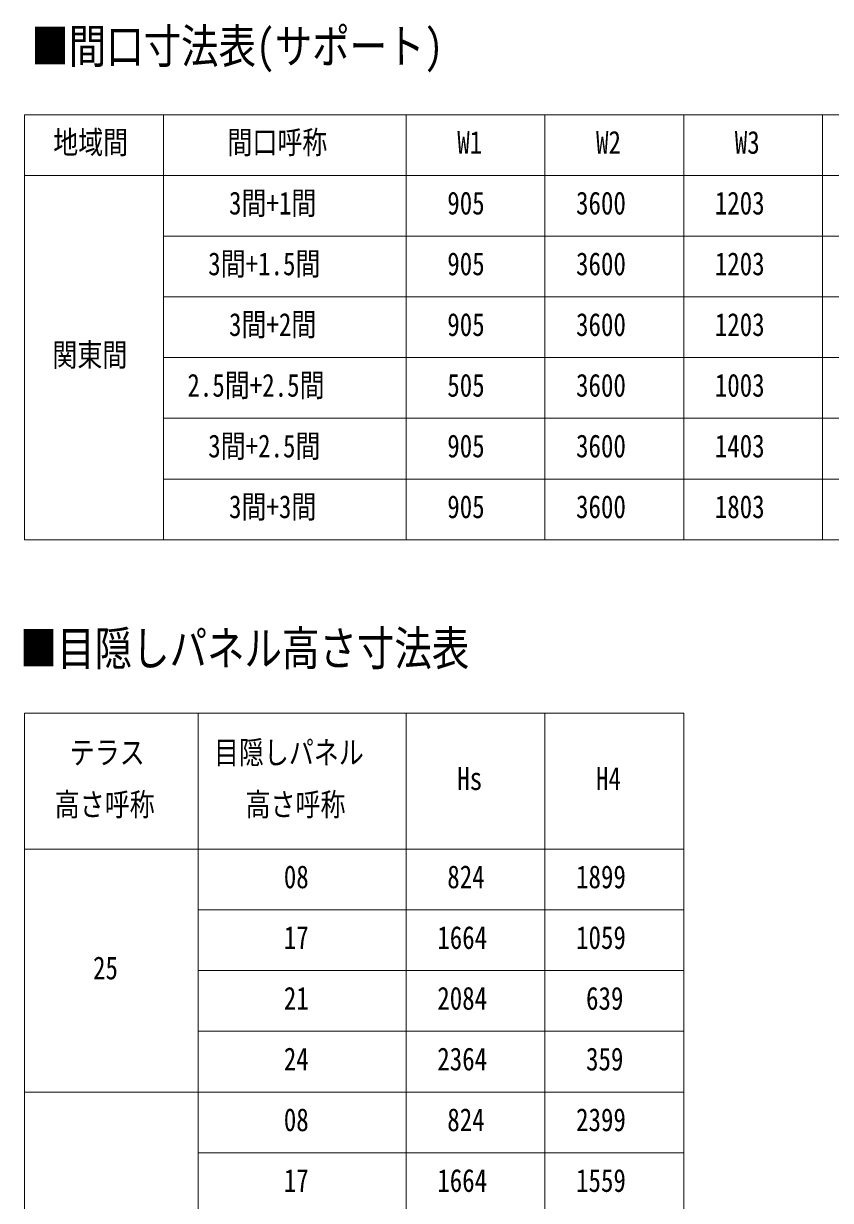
# Model space of a CAD drawing. Units: millimetres, scale not verified. Extents: x -16820 to 16820, y -11881 to 11886.
# Drawn here: x 1574 to 6226, y -6821 to -38 of the extents above; entities that cross this region are included whole.
import ezdxf
from ezdxf.enums import TextEntityAlignment as Align

# ---------------------------------------------------------------- set-up
doc = ezdxf.new("R2010")
doc.units = ezdxf.units.MM
doc.header["$LTSCALE"] = 40
doc.layers.add('0-1_TABLE1', color=7, linetype='Continuous', lineweight=18)
doc.layers.add('0-2_USER1', color=3, linetype='Continuous')
doc.styles.add('ＭＳ ゴシック', font='')
doc.styles.get('ＭＳ ゴシック').set_extended_font_data('MS Gothic')

msp = doc.modelspace()

# ---------------------------------------------------------------- linework, layer by layer
at = {"layer": '0-1_TABLE1'}
for p, q in [((1580.08, -563.49), (7780.08, -563.49)), ((1580.08, -563.49), (1580.08, -3013.49)), ((2380.08, -563.49), (2380.08, -3013.49)), ((3780.08, -563.49), (3780.08, -3013.49)), ((4580.08, -563.49), (4580.08, -3013.49)), ((5380.08, -563.49), (5380.08, -3013.49)), ((6180.08, -563.49), (6180.08, -3013.49)), ((1580.08, -913.49), (7780.08, -913.49)), ((2380.08, -1263.49), (7780.08, -1263.49)), ((2380.08, -1613.49), (7780.08, -1613.49)), ((2380.08, -1963.49), (7780.08, -1963.49)), ((2380.08, -2313.49), (7780.08, -2313.49)), ((2380.08, -2663.49), (7780.08, -2663.49)), ((1580.08, -3013.49), (7780.08, -3013.49)), ((1580.08, -4013.49), (5380.08, -4013.49)), ((1580.08, -4013.49), (1580.08, -7946.49)), ((2580.08, -4013.49), (2580.08, -7946.49)), ((3780.08, -4013.49), (3780.08, -7946.49)), ((4580.08, -4013.49), (4580.08, -7946.49)), ((5380.08, -4013.49), (5380.08, -7946.49)), ((1580.08, -4796.49), (5380.08, -4796.49)), ((2580.08, -5146.49), (5380.08, -5146.49)), ((2580.08, -5496.49), (5380.08, -5496.49)), ((2580.08, -5846.49), (5380.08, -5846.49)), ((1580.08, -6196.49), (5380.08, -6196.49)), ((2580.08, -6546.49), (5380.08, -6546.49))]:
    msp.add_line(p, q, dxfattribs=at)

# ---------------------------------------------------------------- texts
at = {"layer": '0-1_TABLE1', "style": 'ＭＳ ゴシック', "width": 0.8}
for s, p in [('地域間', (1744.88, -828.49)), ('間口呼称', (2748.88, -828.49)), ('W1', (4074.48, -828.49)), ('W2', (4874.48, -828.49)), ('W3', (5674.48, -828.49)), ('3間+1間', (2758.48, -1178.49)), ('905', (4016.88, -1178.49)), ('3600', (4759.28, -1178.49)), ('1203', (5559.28, -1178.49)), ('3間+1.5間', (2638.48, -1528.49)), ('905', (4016.88, -1528.49)), ('3600', (4759.28, -1528.49)), ('1203', (5559.28, -1528.49)), ('3間+2間', (2758.48, -1878.49)), ('905', (4016.88, -1878.49)), ('3600', (4759.28, -1878.49)), ('1203', (5559.28, -1878.49)), ('関東間', (1740.08, -2053.49)), ('2.5間+2.5間', (2518.48, -2228.49)), ('505', (4016.88, -2228.49)), ('3600', (4759.28, -2228.49)), ('1003', (5559.28, -2228.49)), ('3間+2.5間', (2638.48, -2578.49)), ('905', (4016.88, -2578.49)), ('3600', (4759.28, -2578.49)), ('1403', (5559.28, -2578.49)), ('3間+3間', (2758.48, -2928.49)), ('905', (4016.88, -2928.49)), ('3600', (4759.28, -2928.49)), ('1803', (5559.28, -2928.49)), ('テラス', (1840.08, -4344.99)), ('目隠しパネル', (2671.28, -4344.99)), ('Hs', (4074.48, -4494.99)), ('H4', (4874.48, -4494.99)), ('高さ呼称', (1753.68, -4644.99)), ('高さ呼称', (2853.68, -4644.99)), ('08', (3074.48, -5061.49)), ('824', (4016.88, -5061.49)), ('1899', (4759.28, -5061.49)), ('17', (3074.48, -5411.49)), ('1664', (3959.28, -5411.49)), ('1059', (4759.28, -5411.49)), ('25', (1974.48, -5586.49)), ('21', (3074.48, -5761.49)), ('2084', (3959.28, -5761.49)), ('639', (4816.88, -5761.49)), ('24', (3074.48, -6111.49)), ('2364', (3959.28, -6111.49)), ('359', (4816.88, -6111.49)), ('08', (3074.48, -6461.49)), ('824', (4016.88, -6461.49)), ('2399', (4759.28, -6461.49)), ('17', (3074.48, -6811.49)), ('1664', (3959.28, -6811.49)), ('1559', (4759.28, -6811.49))]:
    msp.add_text(s, height=132, dxfattribs=at).set_placement(p, align=Align.BOTTOM_LEFT)
at = {"layer": '0-2_USER1', "style": 'ＭＳ ゴシック', "width": 0.8}
for s, p in [('■間口寸法表(サポート)', (1618.53, -326.8)), ('■目隠しパネル高さ寸法表', (1552.2, -3797.49))]:
    msp.add_text(s, height=197.9, dxfattribs=at).set_placement(p, align=Align.BOTTOM_LEFT)

doc.saveas('drawing.dxf')
